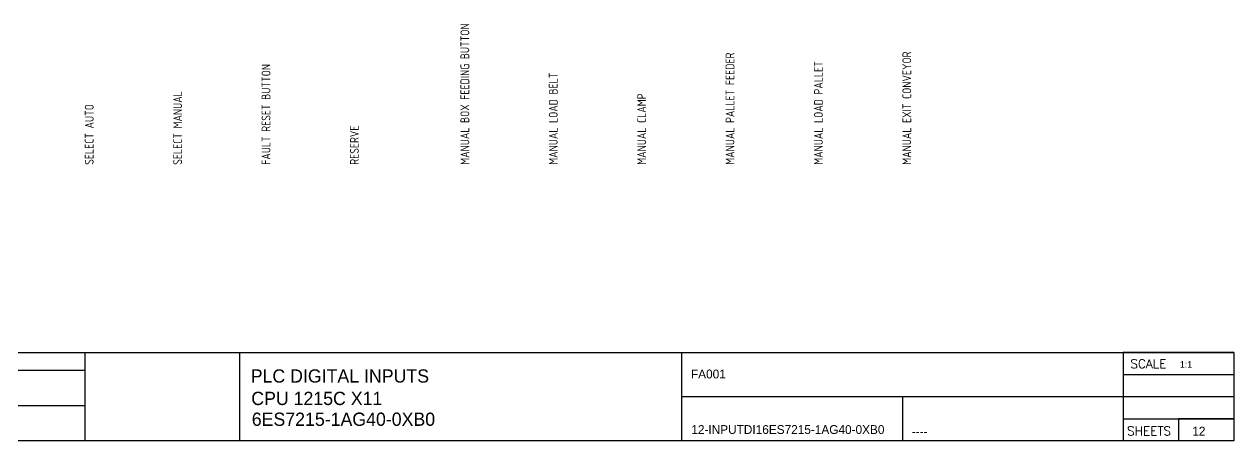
# Model space of a CAD drawing. Extents: x 0 to 420, y 0 to 297.
# Drawn here: x 146.3 to 420, y 0 to 94.3 of the extents above; entities that cross this region are included whole.
import ezdxf
from ezdxf.enums import TextEntityAlignment as Align

# ---------------------------------------------------------------- set-up
doc = ezdxf.new("R2010")
doc.units = 0
doc.header["$LTSCALE"] = 6
for name, color, linetype in [('025', 1, 'Continuous'), ('05', 6, 'Continuous'), ('DESCCHILD', 20, 'Continuous')]:
    doc.layers.add(name, color=color, linetype=linetype)
doc.styles.add('WD', font='romans.shx')
doc.styles.add('WD_IEC', font='ISOCP2.shx', dxfattribs={"width": 0.9, "height": 4})

# ---------------------------------------------------------------- blocks, each defined once
blk = doc.blocks.new('IEC_tblock_a3_floriambra')
at = {"layer": '05'}
for p, q in [((-840, 20), (-420, 20)), ((-680, 20), (-680, 0)), ((-645, 20), (-645, 0)), ((-545, 20), (-545, 0)), ((-420, 20), (-445, 20)), ((-445, 20), (-445, 0)), ((-445, 20), (-445, 15)), ((-420, 20), (-420, 0)), ((-775, 16), (-680, 16)), ((-445, 15), (-420, 15)), ((-545, 10), (-445, 10)), ((-495, 10), (-495, 0)), ((-445, 10), (-420, 10)), ((-775, 8), (-680, 8)), ((-445, 5), (-420, 5)), ((-420, 5), (-432.5, 5)), ((-432.5, 5), (-432.5, 0)), ((-420, 0), (-840, 0))]:
    blk.add_line(p, q, dxfattribs=at)
at = {"flags": 4}
for tag, p, height in [('SCALA', (-432.21, 16.54), 1.5), ('DESCRIPT_PROYECT', (-642.46, 13.18), 3), ('CODIGO_PROYECT', (-542.84, 14.13), 2), ('FECHA_CREA', (-747.6, 10.56), 2), ('AUTHOR', (-713.38, 10.89), 2), ('DESCRIPCION_1', (-642.34, 8.1), 3), ('INSTALACION', (-441.74, 11.01), 2), ('LOCALIZACION', (-441.61, 6.6), 2), ('FECHA_EDIT', (-747.73, 3.45), 2), ('DESCRIPCION_2', (-642.22, 3.39), 3), ('REVISADO', (-713.31, 2.96), 2), ('ARCHIVO', (-542.76, 1.55), 2), ('COMENTARIO', (-492.87, 1.14), 2), ('PAG', (-429.4, 1.2), 2)]:
    blk.add_attdef(tag, p, '', height=height, dxfattribs=at)
at = {"layer": '025', "style": 'WD'}
blk.add_text('SCALE', height=2, dxfattribs=at).set_placement((-439.33, 16.45), align=Align.CENTER)
blk.add_text('SHEETS', height=2, dxfattribs=at).set_placement((-444.15, 1.23))

msp = doc.modelspace()

# ---------------------------------------------------------------- block references
ref = msp.add_blockref('IEC_tblock_a3_floriambra', (840, 0))
ref.add_attrib('DESCRIPCION_2', '6ES7215-1AG40-0XB0', (197.78, 3.39), dxfattribs={"height": 3})
ref.add_attrib('DESCRIPCION_1', 'CPU 1215C X11', (197.66, 8.1), dxfattribs={"height": 3})
ref.add_attrib('DESCRIPT_PROYECT', 'PLC DIGITAL INPUTS', (197.54, 13.18), dxfattribs={"height": 3})
ref.add_attrib('CODIGO_PROYECT', 'FA001', (297.16, 14.13), dxfattribs={"height": 2})
ref.add_attrib('ARCHIVO', '12-INPUTDI16ES7215-1AG40-0XB0', (297.24, 1.55), dxfattribs={"height": 2})
ref.add_attrib('COMENTARIO', '----', (347.13, 1.14), dxfattribs={"height": 2})
ref.add_attrib('PAG', '12', (410.6, 1.2), dxfattribs={"height": 2})
ref.add_attrib('SCALA', '1:1', (407.79, 16.54), dxfattribs={"height": 1.5})

# ---------------------------------------------------------------- texts
at = {"layer": 'DESCCHILD', "char_height": 2, "attachment_point": 1, "rotation": 90, "style": 'WD_IEC'}
for s, insert in [('MANUAL BOX FEEDING BUTTON', (245, 62.5)), ('MANUAL PALLET FEEDER', (305, 62.5)), ('MANUAL EXIT CONVEYOR', (345, 62.5)), ('FAULT RESET BUTTON', (200, 62.5)), ('MANUAL LOAD PALLET', (325, 62.5)), ('MANUAL LOAD BELT', (265, 62.5)), ('SELECT MANUAL', (180, 62.5)), ('MANUAL CLAMP', (285, 62.5)), ('SELECT AUTO', (160, 62.5)), ('RESERVE', (220, 62.5))]:
    msp.add_mtext_dynamic_manual_height_columns(s, width=52.5, gutter_width=10, heights=[0], dxfattribs=dict(at, insert=insert))

doc.saveas('drawing.dxf')
